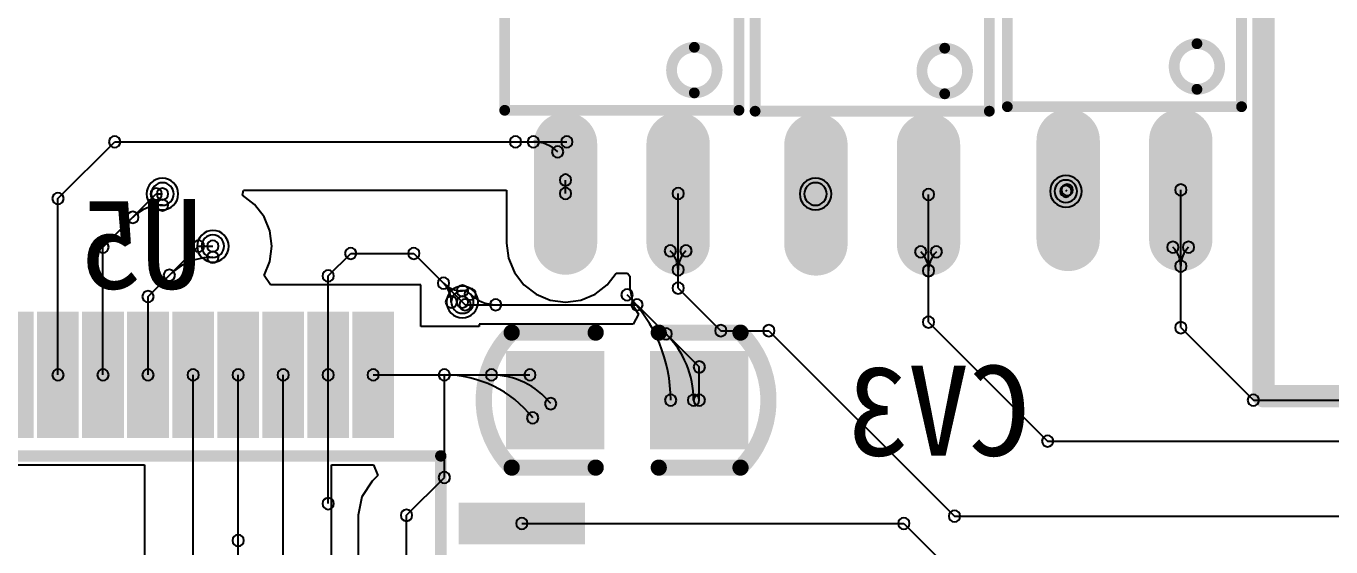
# Model space of a CAD drawing. Header units: inches. Extents: x 32166 to 34772, y 2386 to 4229.
# Drawn here: x 33689.7 to 33752.3, y 3112.5 to 3137.5 of the extents above; entities that cross this region are included whole.
import ezdxf

# ---------------------------------------------------------------- set-up
doc = ezdxf.new("R2010")
doc.units = ezdxf.units.IN
doc.header["$LTSCALE"] = 0.64311
doc.header["$MEASUREMENT"] = 0
for name, color, linetype in [('BOTTOMLAYER', 5, 'CONTINUOUS'), ('BOTTOMOVERLAY', 54, 'CONTINUOUS'), ('BOTTOMPASTE', 16, 'CONTINUOUS'), ('BOTTOMSOLDER', 6, 'CONTINUOUS'), ('MULTILAYER', 9, 'CONTINUOUS')]:
    doc.layers.add(name, color=color, linetype=linetype)
doc.styles.get("Standard").update_dxf_attribs({"font": 'txt', "width": 0.8})

msp = doc.modelspace()

# ---------------------------------------------------------------- linework, layer by layer
at = {"layer": 'BOTTOMLAYER'}
for p, q in [((33691.201, 3129.188), (33693.922, 3131.91)), ((33693.922, 3131.91), (33713.145, 3131.91)), ((33713.145, 3131.91), (33715.609, 3131.91)), ((33700.046, 3129.351), (33700.093, 3129.589)), ((33700.093, 3129.589), (33712.712, 3129.589)), ((33712.712, 3129.589), (33712.712, 3127.05)), ((33715.544, 3129.426), (33715.544, 3130.074)), ((33739.542, 3129.534), (33739.606, 3129.599)), ((33745.05, 3122.989), (33745.05, 3129.599)), ((33691.201, 3120.721), (33691.201, 3129.188)), ((33693.361, 3126.855), (33695.909, 3129.404)), ((33695.909, 3129.404), (33696.211, 3129.404)), ((33700.633, 3128.901), (33700.046, 3129.351)), ((33720.944, 3124.89), (33720.944, 3129.426)), ((33732.953, 3123.257), (33732.953, 3129.383)), ((33701.083, 3128.314), (33700.633, 3128.901)), ((33701.366, 3127.631), (33701.083, 3128.314)), ((33701.462, 3126.898), (33701.366, 3127.631)), ((33712.712, 3127.05), (33712.808, 3126.317)), ((33693.361, 3120.721), (33693.361, 3126.855)), ((33695.521, 3124.479), (33697.94, 3126.898)), ((33697.94, 3126.898), (33698.63, 3126.898)), ((33701.366, 3126.165), (33701.462, 3126.898)), ((33704.161, 3125.473), (33705.241, 3126.553)), ((33705.241, 3126.553), (33708.265, 3126.553)), ((33708.265, 3126.553), (33710.598, 3124.22)), ((33701.089, 3125.497), (33701.366, 3126.165)), ((33712.808, 3126.317), (33713.091, 3125.634)), ((33701.394, 3125.041), (33701.089, 3125.497)), ((33704.161, 3120.721), (33704.161, 3125.473)), ((33713.091, 3125.634), (33713.541, 3125.047)), ((33717.547, 3125.047), (33717.97, 3125.598)), ((33717.97, 3125.598), (33718.518, 3125.598)), ((33718.518, 3125.598), (33718.623, 3125.462)), ((33718.623, 3125.462), (33718.623, 3124.89)), ((33708.61, 3125.041), (33701.394, 3125.041)), ((33708.61, 3123.042), (33708.61, 3125.041)), ((33713.541, 3125.047), (33714.128, 3124.597)), ((33714.128, 3124.597), (33714.811, 3124.314)), ((33716.277, 3124.314), (33716.96, 3124.597)), ((33716.96, 3124.597), (33717.547, 3125.047)), ((33718.623, 3124.89), (33718.799, 3124.001)), ((33720.944, 3124.89), (33722.989, 3122.844)), ((33695.521, 3120.721), (33695.521, 3124.479)), ((33710.598, 3124.22), (33710.727, 3124.09)), ((33710.727, 3124.09), (33718.97, 3124.09)), ((33714.811, 3124.314), (33715.544, 3124.218)), ((33715.544, 3124.218), (33716.277, 3124.314)), ((33718.799, 3124.001), (33719.039, 3123.643)), ((33718.97, 3124.09), (33721.959, 3121.101)), ((33719.039, 3123.643), (33718.78, 3123.16)), ((33711.399, 3123.042), (33708.61, 3123.042)), ((33718.78, 3123.16), (33711.399, 3123.16)), ((33711.399, 3123.16), (33711.399, 3123.042)), ((33722.989, 3122.844), (33725.292, 3122.844)), ((33725.292, 3122.844), (33734.198, 3113.939)), ((33732.953, 3123.257), (33738.665, 3117.546)), ((33745.05, 3122.989), (33748.531, 3119.507)), ((33721.959, 3119.511), (33721.959, 3121.101)), ((33697.681, 3096.27), (33697.681, 3120.721)), ((33699.841, 3112.772), (33699.841, 3120.721)), ((33702.001, 3099.51), (33702.001, 3120.721)), ((33704.161, 3114.543), (33704.161, 3120.721)), ((33706.321, 3120.721), (33709.733, 3120.721)), ((33709.733, 3120.721), (33713.837, 3120.721)), ((33709.733, 3115.795), (33709.733, 3120.721)), ((33748.531, 3119.507), (33767.446, 3119.507)), ((33738.665, 3117.546), (33762.971, 3117.546)), ((33680.271, 3116.401), (33695.359, 3116.401)), ((33695.359, 3116.401), (33695.359, 3105.118)), ((33704.322, 3100.471), (33704.322, 3116.401)), ((33704.322, 3116.401), (33706.339, 3116.401)), ((33706.339, 3116.401), (33706.549, 3115.894)), ((33706.549, 3115.894), (33706.278, 3115.623)), ((33707.919, 3113.982), (33709.733, 3115.795)), ((33706.278, 3115.623), (33705.775, 3114.87)), ((33705.775, 3114.87), (33705.598, 3113.982)), ((33705.598, 3113.982), (33705.598, 3107.923)), ((33707.919, 3106.335), (33707.919, 3113.982)), ((33734.198, 3113.939), (33760.191, 3113.939)), ((33713.449, 3113.593), (33731.77, 3113.593)), ((33731.77, 3113.593), (33733.385, 3111.977)), ((33699.84, 3098.897), (33699.84, 3112.771))]:
    msp.add_line(p, q, dxfattribs=at)
at = {"layer": 'BOTTOMLAYER', "const_width": 2.16}
for points in [[(33715.544, 3131.802), (33715.544, 3127.05)], [(33720.944, 3131.802), (33720.944, 3127.05)], [(33727.553, 3131.759), (33727.553, 3127.007)], [(33732.953, 3131.759), (33732.953, 3127.007)], [(33739.65, 3131.975), (33739.65, 3127.223)], [(33745.05, 3131.975), (33745.05, 3127.223)]]:
    msp.add_lwpolyline(points, dxfattribs=at)
at = {"layer": 'BOTTOMLAYER', "const_width": 1.08}
for points in [[(33715.544, 3131.262, 1), (33715.544, 3132.342, 1)], [(33720.944, 3131.262, 1), (33720.944, 3132.342, 1)], [(33727.553, 3131.219, 1), (33727.553, 3132.299, 1)], [(33732.953, 3131.219, 1), (33732.953, 3132.299, 1)], [(33739.65, 3131.435, 1), (33739.65, 3132.515, 1)], [(33745.05, 3131.435, 1), (33745.05, 3132.515, 1)], [(33739.65, 3126.683, 1), (33739.65, 3127.763, 1)], [(33745.05, 3126.683, 1), (33745.05, 3127.763, 1)], [(33715.544, 3126.51, 1), (33715.544, 3127.59, 1)], [(33720.944, 3126.51, 1), (33720.944, 3127.59, 1)], [(33727.553, 3126.467, 1), (33727.553, 3127.547, 1)], [(33732.953, 3126.467, 1), (33732.953, 3127.547, 1)]]:
    msp.add_lwpolyline(points, format="xyb", close=True, dxfattribs=at)
at = {"layer": 'BOTTOMLAYER'}
for centre, radius, start, end in [((33693.922, 3131.91), 0.274, 0, 180), ((33693.922, 3131.91), 0.274, 0, 180), ((33713.145, 3131.91), 0.274, 0, 180), ((33713.145, 3131.91), 0.274, 0, 180), ((33714, 3131.91), 0.274, 0, 180), ((33714, 3131.91), 0.274, 0, 180), ((33715.609, 3131.91), 0.274, 0, 180), ((33693.922, 3131.91), 0.274, 180, 0), ((33693.922, 3131.91), 0.274, 180, 0), ((33713.145, 3131.91), 0.274, 180, 0), ((33713.145, 3131.91), 0.274, 180, 0), ((33714, 3131.91), 0.274, 180, 0), ((33714, 3131.91), 0.274, 180, 0), ((33714, 3130.258), 1.652, 44.99969, 89.99969), ((33714, 3130.258), 1.652, 44.99969, 89.99969), ((33715.168, 3131.426), 0.274, 0, 180), ((33715.168, 3131.426), 0.274, 0, 180), ((33715.168, 3131.426), 0.274, 180, 0), ((33715.168, 3131.426), 0.274, 180, 0), ((33715.609, 3131.91), 0.274, 180, 0), ((33715.544, 3130.074), 0.274, 0, 180), ((33695.909, 3129.404), 0.274, 0, 180), ((33695.909, 3129.404), 0.274, 0, 180), ((33696.211, 3129.404), 0.54, 0, 180), ((33696.211, 3129.404), 0.274, 0, 180), ((33715.544, 3130.074), 0.274, 180, 0), ((33715.544, 3129.426), 0.274, 0, 180), ((33720.944, 3129.426), 0.274, 0, 180), ((33727.533, 3129.405), 0.54, 0, 180), ((33732.953, 3129.383), 0.274, 0, 180), ((33739.542, 3129.534), 0.54, 0, 180), ((33739.542, 3129.534), 0.54, 180, 0), ((33739.542, 3129.534), 0.274, 0, 180), ((33739.542, 3129.534), 0.274, 180, 0), ((33739.606, 3129.599), 0.274, 0, 180), ((33739.606, 3129.599), 0.274, 180, 0), ((33745.05, 3129.599), 0.274, 0, 180), ((33745.05, 3129.599), 0.274, 180, 0), ((33691.201, 3129.188), 0.274, 0, 180), ((33691.201, 3129.188), 0.274, 0, 180), ((33691.201, 3129.188), 0.274, 180, 0), ((33691.201, 3129.188), 0.274, 180, 0), ((33695.909, 3129.404), 0.274, 180, 0), ((33695.909, 3129.404), 0.274, 180, 0), ((33696.211, 3129.404), 0.54, 180, 0), ((33696.211, 3129.404), 0.274, 180, 0), ((33696.211, 3128.873), 0.274, 0, 180), ((33696.211, 3128.873), 0.274, 0, 180), ((33715.544, 3129.426), 0.274, 180, 0), ((33720.944, 3129.426), 0.274, 180, 0), ((33727.533, 3129.405), 0.54, 180, 0), ((33732.953, 3129.383), 0.274, 180, 0), ((33694.789, 3128.284), 0.274, 0, 180), ((33694.789, 3128.284), 0.274, 0, 180), ((33694.789, 3128.284), 0.274, 180, 0), ((33694.789, 3128.284), 0.274, 180, 0), ((33696.211, 3126.862), 2.011, 90, 135), ((33696.211, 3126.862), 2.011, 90, 135), ((33696.211, 3128.873), 0.274, 180, 0), ((33696.211, 3128.873), 0.274, 180, 0), ((33693.361, 3126.855), 0.274, 0, 180), ((33693.361, 3126.855), 0.274, 0, 180), ((33697.94, 3126.898), 0.274, 0, 180), ((33697.94, 3126.898), 0.274, 0, 180), ((33698.63, 3126.898), 0.54, 0, 180), ((33698.63, 3126.898), 0.274, 0, 180), ((33744.674, 3126.847), 0.274, 0, 180), ((33744.674, 3126.847), 0.274, 0, 180), ((33745.425, 3126.847), 0.274, 0, 180), ((33745.425, 3126.847), 0.274, 0, 180), ((33693.361, 3126.855), 0.274, 180, 0), ((33693.361, 3126.855), 0.274, 180, 0), ((33697.94, 3126.898), 0.274, 180, 0), ((33697.94, 3126.898), 0.274, 180, 0), ((33698.63, 3126.898), 0.54, 180, 0), ((33698.63, 3126.898), 0.274, 180, 0), ((33698.63, 3126.367), 0.274, 0, 180), ((33698.63, 3126.367), 0.274, 0, 180), ((33705.241, 3126.553), 0.274, 0, 180), ((33705.241, 3126.553), 0.274, 0, 180), ((33705.241, 3126.553), 0.274, 180, 0), ((33705.241, 3126.553), 0.274, 180, 0), ((33708.265, 3126.553), 0.274, 0, 180), ((33708.265, 3126.553), 0.274, 0, 180), ((33708.265, 3126.553), 0.274, 180, 0), ((33708.265, 3126.553), 0.274, 180, 0), ((33720.568, 3126.674), 0.274, 0, 180), ((33720.568, 3126.674), 0.274, 0, 180), ((33720.568, 3126.674), 0.274, 180, 0), ((33720.568, 3126.674), 0.274, 180, 0), ((33719.661, 3125.767), 1.283, 0.00037, 45.00037), ((33719.661, 3125.767), 1.283, 0.00037, 45.00037), ((33722.227, 3125.767), 1.283, 134.99963, 179.99963), ((33722.227, 3125.767), 1.283, 134.99963, 179.99963), ((33721.32, 3126.674), 0.274, 0, 180), ((33721.32, 3126.674), 0.274, 0, 180), ((33721.32, 3126.674), 0.274, 180, 0), ((33721.32, 3126.674), 0.274, 180, 0), ((33732.578, 3126.631), 0.274, 0, 180), ((33732.578, 3126.631), 0.274, 0, 180), ((33732.578, 3126.631), 0.274, 180, 0), ((33732.578, 3126.631), 0.274, 180, 0), ((33731.671, 3125.724), 1.283, 0.00037, 45.00037), ((33731.671, 3125.724), 1.283, 0.00037, 45.00037), ((33734.236, 3125.724), 1.283, 134.99963, 179.99963), ((33734.236, 3125.724), 1.283, 134.99963, 179.99963), ((33733.329, 3126.631), 0.274, 0, 180), ((33733.329, 3126.631), 0.274, 0, 180), ((33733.329, 3126.631), 0.274, 180, 0), ((33733.329, 3126.631), 0.274, 180, 0), ((33744.674, 3126.847), 0.274, 180, 0), ((33744.674, 3126.847), 0.274, 180, 0), ((33743.767, 3125.94), 1.283, 0.00037, 45.00037), ((33743.767, 3125.94), 1.283, 0.00037, 45.00037), ((33746.332, 3125.94), 1.283, 134.99963, 179.99963), ((33746.332, 3125.94), 1.283, 134.99963, 179.99963), ((33745.425, 3126.847), 0.274, 180, 0), ((33745.425, 3126.847), 0.274, 180, 0), ((33696.544, 3125.503), 0.274, 0, 180), ((33696.544, 3125.503), 0.274, 0, 180), ((33698.63, 3123.417), 2.95, 90.00018, 135.00018), ((33698.63, 3123.417), 2.95, 90.00018, 135.00018), ((33698.63, 3126.367), 0.274, 180, 0), ((33698.63, 3126.367), 0.274, 180, 0), ((33720.944, 3125.767), 0.274, 0, 180), ((33720.944, 3125.767), 0.274, 0, 180), ((33720.944, 3125.767), 0.274, 0, 180), ((33720.944, 3125.767), 0.274, 0, 180), ((33732.953, 3125.724), 0.274, 0, 180), ((33732.953, 3125.724), 0.274, 0, 180), ((33732.953, 3125.724), 0.274, 0, 180), ((33732.953, 3125.724), 0.274, 0, 180), ((33745.05, 3125.94), 0.274, 0, 180), ((33745.05, 3125.94), 0.274, 0, 180), ((33745.05, 3125.94), 0.274, 0, 180), ((33745.05, 3125.94), 0.274, 0, 180), ((33745.05, 3125.94), 0.274, 180, 0), ((33745.05, 3125.94), 0.274, 180, 0), ((33745.05, 3125.94), 0.274, 180, 0), ((33745.05, 3125.94), 0.274, 180, 0), ((33696.544, 3125.503), 0.274, 180, 0), ((33696.544, 3125.503), 0.274, 180, 0), ((33704.161, 3125.473), 0.274, 0, 180), ((33704.161, 3125.473), 0.274, 0, 180), ((33704.161, 3125.473), 0.274, 180, 0), ((33704.161, 3125.473), 0.274, 180, 0), ((33709.69, 3125.127), 0.274, 0, 180), ((33709.69, 3125.127), 0.274, 0, 180), ((33720.944, 3125.767), 0.274, 180, 0), ((33720.944, 3125.767), 0.274, 180, 0), ((33720.944, 3125.767), 0.274, 180, 0), ((33720.944, 3125.767), 0.274, 180, 0), ((33720.944, 3124.89), 0.274, 0, 180), ((33720.944, 3124.89), 0.274, 0, 180), ((33732.953, 3125.724), 0.274, 180, 0), ((33732.953, 3125.724), 0.274, 180, 0), ((33732.953, 3125.724), 0.274, 180, 0), ((33732.953, 3125.724), 0.274, 180, 0), ((33695.521, 3124.479), 0.274, 0, 180), ((33695.521, 3124.479), 0.274, 0, 180), ((33709.69, 3125.127), 0.274, 180, 0), ((33709.69, 3125.127), 0.274, 180, 0), ((33710.598, 3126.034), 1.283, 224.99963, 269.99963), ((33708.783, 3124.22), 1.283, 0.00037, 45.00037), ((33710.598, 3124.22), 0.54, 0, 180), ((33710.598, 3124.751), 0.274, 0, 180), ((33710.598, 3124.751), 0.274, 180, 0), ((33710.973, 3124.596), 0.274, 0, 180), ((33710.973, 3124.596), 0.274, 180, 0), ((33712.193, 3125.816), 1.725, 224.99986, 269.99986), ((33718.494, 3124.566), 0.274, 0, 180), ((33718.494, 3124.566), 0.274, 180, 0), ((33713.439, 3119.511), 7.149, 0, 45), ((33720.944, 3124.89), 0.274, 180, 0), ((33720.944, 3124.89), 0.274, 180, 0), ((33695.521, 3124.479), 0.274, 180, 0), ((33695.521, 3124.479), 0.274, 180, 0), ((33710.066, 3124.22), 0.274, 0, 180), ((33710.066, 3124.22), 0.274, 180, 0), ((33710.598, 3124.22), 0.54, 180, 0), ((33710.598, 3124.22), 0.274, 0, 180), ((33710.598, 3124.22), 0.274, 0, 180), ((33710.598, 3124.22), 0.274, 180, 0), ((33710.598, 3124.22), 0.274, 180, 0), ((33710.727, 3124.09), 0.274, 0, 180), ((33710.727, 3124.09), 0.274, 0, 180), ((33710.727, 3124.09), 0.274, 180, 0), ((33710.727, 3124.09), 0.274, 180, 0), ((33712.193, 3124.09), 0.274, 0, 180), ((33712.193, 3124.09), 0.274, 180, 0), ((33718.97, 3124.09), 0.274, 0, 180), ((33718.97, 3124.09), 0.274, 0, 180), ((33718.97, 3124.09), 0.274, 180, 0), ((33718.97, 3124.09), 0.274, 180, 0), ((33732.953, 3123.257), 0.274, 0, 180), ((33732.953, 3123.257), 0.274, 0, 180), ((33720.367, 3122.693), 0.274, 0, 180), ((33720.367, 3122.693), 0.274, 180, 0), ((33717.185, 3119.511), 4.5, 359.9999, 44.9999), ((33722.989, 3122.844), 0.274, 0, 180), ((33722.989, 3122.844), 0.274, 0, 180), ((33722.989, 3122.844), 0.274, 180, 0), ((33722.989, 3122.844), 0.274, 180, 0), ((33725.292, 3122.844), 0.274, 0, 180), ((33725.292, 3122.844), 0.274, 0, 180), ((33725.292, 3122.844), 0.274, 180, 0), ((33725.292, 3122.844), 0.274, 180, 0), ((33732.953, 3123.257), 0.274, 180, 0), ((33732.953, 3123.257), 0.274, 180, 0), ((33745.05, 3122.989), 0.274, 0, 180), ((33745.05, 3122.989), 0.274, 0, 180), ((33745.05, 3122.989), 0.274, 180, 0), ((33745.05, 3122.989), 0.274, 180, 0), ((33691.201, 3120.721), 0.274, 0, 180), ((33693.361, 3120.721), 0.274, 0, 180), ((33695.521, 3120.721), 0.274, 0, 180), ((33697.681, 3120.721), 0.274, 0, 180), ((33699.841, 3120.721), 0.274, 0, 180), ((33702.001, 3120.721), 0.274, 0, 180), ((33704.161, 3120.721), 0.274, 0, 180), ((33704.161, 3120.721), 0.274, 0, 180), ((33706.321, 3120.721), 0.274, 0, 180), ((33709.733, 3120.721), 0.274, 0, 180), ((33709.733, 3120.721), 0.274, 0, 180), ((33709.733, 3120.721), 0.274, 0, 180), ((33709.733, 3120.721), 0.274, 0, 180), ((33709.733, 3120.721), 0.274, 0, 180), ((33711.992, 3120.721), 0.274, 0, 180), ((33711.992, 3120.721), 0.274, 0, 180), ((33713.837, 3120.721), 0.274, 0, 180), ((33721.959, 3121.101), 0.274, 0, 180), ((33721.959, 3121.101), 0.274, 0, 180), ((33721.959, 3121.101), 0.274, 180, 0), ((33721.959, 3121.101), 0.274, 180, 0), ((33691.201, 3120.721), 0.274, 180, 0), ((33693.361, 3120.721), 0.274, 180, 0), ((33695.521, 3120.721), 0.274, 180, 0), ((33697.681, 3120.721), 0.274, 180, 0), ((33699.841, 3120.721), 0.274, 180, 0), ((33702.001, 3120.721), 0.274, 180, 0), ((33704.161, 3120.721), 0.274, 180, 0), ((33704.161, 3120.721), 0.274, 180, 0), ((33706.321, 3120.721), 0.274, 180, 0), ((33709.733, 3120.721), 0.274, 180, 0), ((33709.733, 3120.721), 0.274, 180, 0), ((33709.733, 3120.721), 0.274, 180, 0), ((33709.733, 3120.721), 0.274, 180, 0), ((33709.733, 3120.721), 0.274, 180, 0), ((33709.733, 3115.331), 5.39, 38.18805, 90.00005), ((33709.733, 3115.331), 5.39, 38.18805, 90.00005), ((33711.992, 3120.721), 0.274, 180, 0), ((33711.992, 3120.721), 0.274, 180, 0), ((33711.992, 3117.108), 3.613, 38.18804, 90.00004), ((33711.992, 3117.108), 3.613, 38.18804, 90.00004), ((33713.837, 3120.721), 0.274, 180, 0), ((33714.831, 3119.342), 0.274, 0, 180), ((33714.831, 3119.342), 0.274, 0, 180), ((33720.588, 3119.511), 0.274, 0, 180), ((33721.685, 3119.511), 0.274, 0, 180), ((33721.959, 3119.511), 0.274, 0, 180), ((33748.531, 3119.507), 0.274, 0, 180), ((33748.531, 3119.507), 0.274, 0, 180), ((33713.969, 3118.663), 0.274, 0, 180), ((33713.969, 3118.663), 0.274, 0, 180), ((33714.831, 3119.342), 0.274, 180, 0), ((33714.831, 3119.342), 0.274, 180, 0), ((33720.588, 3119.511), 0.274, 180, 0), ((33721.685, 3119.511), 0.274, 180, 0), ((33721.959, 3119.511), 0.274, 180, 0), ((33748.531, 3119.507), 0.274, 180, 0), ((33748.531, 3119.507), 0.274, 180, 0), ((33713.969, 3118.663), 0.274, 180, 0), ((33713.969, 3118.663), 0.274, 180, 0), ((33738.665, 3117.546), 0.274, 0, 180), ((33738.665, 3117.546), 0.274, 0, 180), ((33738.665, 3117.546), 0.274, 180, 0), ((33738.665, 3117.546), 0.274, 180, 0), ((33709.733, 3115.795), 0.274, 0, 180), ((33709.733, 3115.795), 0.274, 0, 180), ((33709.733, 3115.795), 0.274, 180, 0), ((33709.733, 3115.795), 0.274, 180, 0), ((33704.161, 3114.543), 0.274, 0, 180), ((33704.161, 3114.543), 0.274, 180, 0), ((33707.919, 3113.982), 0.274, 0, 180), ((33707.919, 3113.982), 0.274, 0, 180), ((33707.919, 3113.982), 0.274, 180, 0), ((33707.919, 3113.982), 0.274, 180, 0), ((33734.198, 3113.939), 0.274, 0, 180), ((33734.198, 3113.939), 0.274, 0, 180), ((33734.198, 3113.939), 0.274, 180, 0), ((33734.198, 3113.939), 0.274, 180, 0), ((33713.449, 3113.593), 0.274, 0, 180), ((33713.449, 3113.593), 0.274, 180, 0), ((33731.77, 3113.593), 0.274, 0, 180), ((33731.77, 3113.593), 0.274, 0, 180), ((33731.77, 3113.593), 0.274, 180, 0), ((33731.77, 3113.593), 0.274, 180, 0), ((33699.84, 3112.771), 0.274, 0, 180), ((33699.84, 3112.771), 0.274, 180, 0), ((33699.841, 3112.772), 0.274, 0, 180), ((33699.841, 3112.772), 0.274, 180, 0)]:
    msp.add_arc(centre, radius, start, end, dxfattribs=at)
for points in [[(33690.639, 3118.129), (33691.762, 3118.129), (33690.639, 3123.313), (33691.762, 3123.313)], [(33692.799, 3118.129), (33693.922, 3118.129), (33692.799, 3123.313), (33693.922, 3123.313)], [(33694.959, 3118.129), (33696.082, 3118.129), (33694.959, 3123.313), (33696.082, 3123.313)], [(33697.119, 3118.129), (33698.242, 3118.129), (33697.119, 3123.313), (33698.242, 3123.313)], [(33699.279, 3118.129), (33700.402, 3118.129), (33699.279, 3123.313), (33700.402, 3123.313)], [(33701.439, 3118.129), (33702.562, 3118.129), (33701.439, 3123.313), (33702.562, 3123.313)], [(33703.599, 3118.129), (33704.722, 3118.129), (33703.599, 3123.313), (33704.722, 3123.313)], [(33705.759, 3118.129), (33706.882, 3118.129), (33705.759, 3123.313), (33706.882, 3123.313)], [(33716.967, 3121.432), (33713.127, 3121.432), (33716.967, 3117.591), (33713.127, 3117.591)], [(33723.879, 3121.432), (33720.039, 3121.432), (33723.879, 3117.591), (33720.039, 3117.591)], [(33710.857, 3114.155), (33710.857, 3113.031), (33716.041, 3114.155), (33716.041, 3113.031)]]:
    msp.add_solid(points, dxfattribs=at)
at = {"layer": 'BOTTOMOVERLAY'}
for points, const_width in [([(33749.016, 3119.704), (33749.016, 3244.984)], 1.08), ([(33712.628, 3133.422), (33712.628, 3152.43)], 0.518), ([(33723.86, 3133.422), (33723.86, 3152.43)], 0.518), ([(33736.734, 3133.595), (33736.734, 3152.603)], 0.518), ([(33747.966, 3133.595), (33747.966, 3152.603)], 0.518), ([(33724.637, 3133.379), (33724.637, 3152.387)], 0.518), ([(33735.869, 3133.379), (33735.869, 3152.387)], 0.518), ([(33712.628, 3133.422), (33723.86, 3133.422)], 0.518), ([(33724.637, 3133.379), (33735.869, 3133.379)], 0.518), ([(33736.734, 3133.595), (33747.966, 3133.595)], 0.518), ([(33712.962, 3122.751), (33716.991, 3122.751)], 0.778), ([(33720.015, 3122.751), (33723.935, 3122.751)], 0.778), ([(33749.016, 3119.704), (33805.176, 3119.704)], 1.08), ([(33679.321, 3116.833), (33709.561, 3116.833)], 0.549), ([(33709.561, 3086.593), (33709.561, 3116.833)], 0.549), ([(33712.962, 3116.271), (33716.991, 3116.271)], 0.778), ([(33720.015, 3116.271), (33723.935, 3116.271)], 0.778)]:
    msp.add_lwpolyline(points, dxfattribs=dict(at, const_width=const_width))
for points, const_width in [([(33721.721, 3136.444, 1), (33721.721, 3134.257, 1)], 0.518), ([(33721.721, 3136.315, 1), (33721.721, 3136.574, 1)], 0.259), ([(33733.73, 3136.401, 1), (33733.73, 3134.213, 1)], 0.518), ([(33733.73, 3136.272, 1), (33733.73, 3136.531, 1)], 0.259), ([(33745.826, 3136.617, 1), (33745.826, 3134.429, 1)], 0.518), ([(33745.826, 3136.488, 1), (33745.826, 3136.747, 1)], 0.259), ([(33745.826, 3134.3, 1), (33745.826, 3134.559, 1)], 0.259), ([(33721.721, 3134.127, 1), (33721.721, 3134.386, 1)], 0.259), ([(33733.73, 3134.084, 1), (33733.73, 3134.343, 1)], 0.259), ([(33712.628, 3133.292, 1), (33712.628, 3133.551, 1)], 0.259), ([(33712.628, 3133.292, 1), (33712.628, 3133.551, 1)], 0.259), ([(33723.86, 3133.292, 1), (33723.86, 3133.551, 1)], 0.259), ([(33723.86, 3133.292, 1), (33723.86, 3133.551, 1)], 0.259), ([(33724.637, 3133.249, 1), (33724.637, 3133.508, 1)], 0.259), ([(33724.637, 3133.249, 1), (33724.637, 3133.508, 1)], 0.259), ([(33735.869, 3133.249, 1), (33735.869, 3133.508, 1)], 0.259), ([(33735.869, 3133.249, 1), (33735.869, 3133.508, 1)], 0.259), ([(33736.734, 3133.465, 1), (33736.734, 3133.724, 1)], 0.259), ([(33736.734, 3133.465, 1), (33736.734, 3133.724, 1)], 0.259), ([(33747.966, 3133.465, 1), (33747.966, 3133.724, 1)], 0.259), ([(33747.966, 3133.465, 1), (33747.966, 3133.724, 1)], 0.259), ([(33712.962, 3122.946, 1), (33712.962, 3122.557, 1)], 0.389), ([(33712.962, 3122.946, 1), (33712.962, 3122.557, 1)], 0.389), ([(33716.991, 3122.946, 1), (33716.991, 3122.557, 1)], 0.389), ([(33720.015, 3122.946, 1), (33720.015, 3122.557, 1)], 0.389), ([(33723.935, 3122.946, 1), (33723.935, 3122.557, 1)], 0.389), ([(33723.935, 3122.946, 1), (33723.935, 3122.557, 1)], 0.389), ([(33749.286, 3119.704, 1), (33748.746, 3119.704, 1)], 0.54), ([(33749.286, 3119.704, 1), (33748.746, 3119.704, 1)], 0.54), ([(33709.424, 3116.833, 1), (33709.698, 3116.833, 1)], 0.274), ([(33709.424, 3116.833, 1), (33709.698, 3116.833, 1)], 0.274), ([(33712.962, 3116.466, 1), (33712.962, 3116.077, 1)], 0.389), ([(33712.962, 3116.466, 1), (33712.962, 3116.077, 1)], 0.389), ([(33716.991, 3116.466, 1), (33716.991, 3116.077, 1)], 0.389), ([(33720.015, 3116.466, 1), (33720.015, 3116.077, 1)], 0.389), ([(33723.935, 3116.466, 1), (33723.935, 3116.077, 1)], 0.389), ([(33723.935, 3116.466, 1), (33723.935, 3116.077, 1)], 0.389)]:
    msp.add_lwpolyline(points, format="xyb", close=True, dxfattribs=dict(at, const_width=const_width))
at = {"layer": 'BOTTOMOVERLAY', "const_width": 0.778}
for points in [[(33712.962, 3116.271, -0.414214), (33712.962, 3122.751)], [(33723.935, 3122.751, -0.414214), (33723.935, 3116.271)]]:
    msp.add_lwpolyline(points, format="xyb", dxfattribs=at)
at = {"layer": 'BOTTOMPASTE', "const_width": 2.16}
for points in [[(33715.544, 3131.802), (33715.544, 3127.05)], [(33720.944, 3131.802), (33720.944, 3127.05)], [(33727.553, 3131.759), (33727.553, 3127.007)], [(33732.953, 3131.759), (33732.953, 3127.007)], [(33739.65, 3131.975), (33739.65, 3127.223)], [(33745.05, 3131.975), (33745.05, 3127.223)]]:
    msp.add_lwpolyline(points, dxfattribs=at)
at = {"layer": 'BOTTOMPASTE', "const_width": 1.08}
for points in [[(33715.544, 3131.262, 1), (33715.544, 3132.342, 1)], [(33720.944, 3131.262, 1), (33720.944, 3132.342, 1)], [(33727.553, 3131.219, 1), (33727.553, 3132.299, 1)], [(33732.953, 3131.219, 1), (33732.953, 3132.299, 1)], [(33739.65, 3131.435, 1), (33739.65, 3132.515, 1)], [(33745.05, 3131.435, 1), (33745.05, 3132.515, 1)], [(33739.65, 3126.683, 1), (33739.65, 3127.763, 1)], [(33745.05, 3126.683, 1), (33745.05, 3127.763, 1)], [(33715.544, 3126.51, 1), (33715.544, 3127.59, 1)], [(33720.944, 3126.51, 1), (33720.944, 3127.59, 1)], [(33727.553, 3126.467, 1), (33727.553, 3127.547, 1)], [(33732.953, 3126.467, 1), (33732.953, 3127.547, 1)]]:
    msp.add_lwpolyline(points, format="xyb", close=True, dxfattribs=at)
at = {"layer": 'BOTTOMPASTE'}
for points in [[(33690.639, 3118.129), (33691.762, 3118.129), (33690.639, 3123.313), (33691.762, 3123.313)], [(33692.799, 3118.129), (33693.922, 3118.129), (33692.799, 3123.313), (33693.922, 3123.313)], [(33694.959, 3118.129), (33696.082, 3118.129), (33694.959, 3123.313), (33696.082, 3123.313)], [(33697.119, 3118.129), (33698.242, 3118.129), (33697.119, 3123.313), (33698.242, 3123.313)], [(33699.279, 3118.129), (33700.402, 3118.129), (33699.279, 3123.313), (33700.402, 3123.313)], [(33701.439, 3118.129), (33702.562, 3118.129), (33701.439, 3123.313), (33702.562, 3123.313)], [(33703.599, 3118.129), (33704.722, 3118.129), (33703.599, 3123.313), (33704.722, 3123.313)], [(33705.759, 3118.129), (33706.882, 3118.129), (33705.759, 3123.313), (33706.882, 3123.313)], [(33716.967, 3121.432), (33713.127, 3121.432), (33716.967, 3117.591), (33713.127, 3117.591)], [(33723.879, 3121.432), (33720.039, 3121.432), (33723.879, 3117.591), (33720.039, 3117.591)], [(33710.857, 3114.155), (33710.857, 3113.031), (33716.041, 3114.155), (33716.041, 3113.031)]]:
    msp.add_solid(points, dxfattribs=at)
at = {"layer": 'BOTTOMSOLDER', "const_width": 3.038}
for points in [[(33715.544, 3131.802), (33715.544, 3127.05)], [(33720.944, 3131.802), (33720.944, 3127.05)], [(33739.65, 3131.975), (33739.65, 3127.223)], [(33745.05, 3131.975), (33745.05, 3127.223)], [(33727.553, 3131.759), (33727.553, 3127.007)], [(33732.953, 3131.759), (33732.953, 3127.007)]]:
    msp.add_lwpolyline(points, dxfattribs=at)
at = {"layer": 'BOTTOMSOLDER', "const_width": 1.519}
for points in [[(33715.544, 3131.042, 1), (33715.544, 3132.561, 1)], [(33720.944, 3131.042, 1), (33720.944, 3132.561, 1)], [(33739.65, 3131.215, 1), (33739.65, 3132.734, 1)], [(33745.05, 3131.215, 1), (33745.05, 3132.734, 1)], [(33727.553, 3130.999, 1), (33727.553, 3132.518, 1)], [(33732.953, 3130.999, 1), (33732.953, 3132.518, 1)], [(33715.544, 3126.29, 1), (33715.544, 3127.809, 1)], [(33720.944, 3126.29, 1), (33720.944, 3127.809, 1)], [(33727.553, 3126.247, 1), (33727.553, 3127.766, 1)], [(33732.953, 3126.247, 1), (33732.953, 3127.766, 1)], [(33739.65, 3126.463, 1), (33739.65, 3127.982, 1)], [(33745.05, 3126.463, 1), (33745.05, 3127.982, 1)]]:
    msp.add_lwpolyline(points, format="xyb", close=True, dxfattribs=at)
at = {"layer": 'BOTTOMSOLDER'}
for centre, start, end in [((33696.211, 3129.404), 0, 180), ((33727.533, 3129.405), 0, 180), ((33739.542, 3129.534), 0, 180), ((33739.542, 3129.534), 180, 0), ((33696.211, 3129.404), 180, 0), ((33727.533, 3129.405), 180, 0), ((33698.63, 3126.898), 0, 180), ((33698.63, 3126.898), 180, 0), ((33710.598, 3124.22), 0, 180), ((33710.598, 3124.22), 180, 0)]:
    msp.add_arc(centre, 0.759, start, end, dxfattribs=at)
for points in [[(33688.04, 3117.69), (33690.041, 3117.69), (33688.04, 3123.752), (33690.041, 3123.752)], [(33690.2, 3117.69), (33692.201, 3117.69), (33690.2, 3123.752), (33692.201, 3123.752)], [(33692.36, 3117.69), (33694.361, 3117.69), (33692.36, 3123.752), (33694.361, 3123.752)], [(33694.52, 3117.69), (33696.521, 3117.69), (33694.52, 3123.752), (33696.521, 3123.752)], [(33696.68, 3117.69), (33698.681, 3117.69), (33696.68, 3123.752), (33698.681, 3123.752)], [(33698.84, 3117.69), (33700.841, 3117.69), (33698.84, 3123.752), (33700.841, 3123.752)], [(33701, 3117.69), (33703.001, 3117.69), (33701, 3123.752), (33703.001, 3123.752)], [(33703.16, 3117.69), (33705.161, 3117.69), (33703.16, 3123.752), (33705.161, 3123.752)], [(33705.32, 3117.69), (33707.321, 3117.69), (33705.32, 3123.752), (33707.321, 3123.752)], [(33717.406, 3121.87), (33712.688, 3121.87), (33717.406, 3117.152), (33712.688, 3117.152)], [(33724.318, 3121.87), (33719.6, 3121.87), (33724.318, 3117.152), (33719.6, 3117.152)], [(33710.418, 3114.593), (33710.418, 3112.592), (33716.48, 3114.593), (33716.48, 3112.592)]]:
    msp.add_solid(points, dxfattribs=at)
at = {"layer": 'MULTILAYER'}
for centre, start, end in [((33696.211, 3129.404), 0, 180), ((33727.533, 3129.405), 0, 180), ((33739.542, 3129.534), 0, 180), ((33739.542, 3129.534), 180, 0), ((33696.211, 3129.404), 180, 0), ((33727.533, 3129.405), 180, 0), ((33698.63, 3126.898), 0, 180), ((33698.63, 3126.898), 180, 0), ((33710.598, 3124.22), 0, 180), ((33710.598, 3124.22), 180, 0)]:
    msp.add_arc(centre, 0.54, start, end, dxfattribs=at)

# ---------------------------------------------------------------- texts
at = {"layer": 'BOTTOMOVERLAY', "text_generation_flag": 2}
for s, p in [('U5', (33698.131, 3124.851)), ('CV3', (33737.839, 3116.842))]:
    msp.add_text(s, height=4.32, rotation=360, dxfattribs=at).set_placement(p)

doc.saveas('drawing.dxf')
